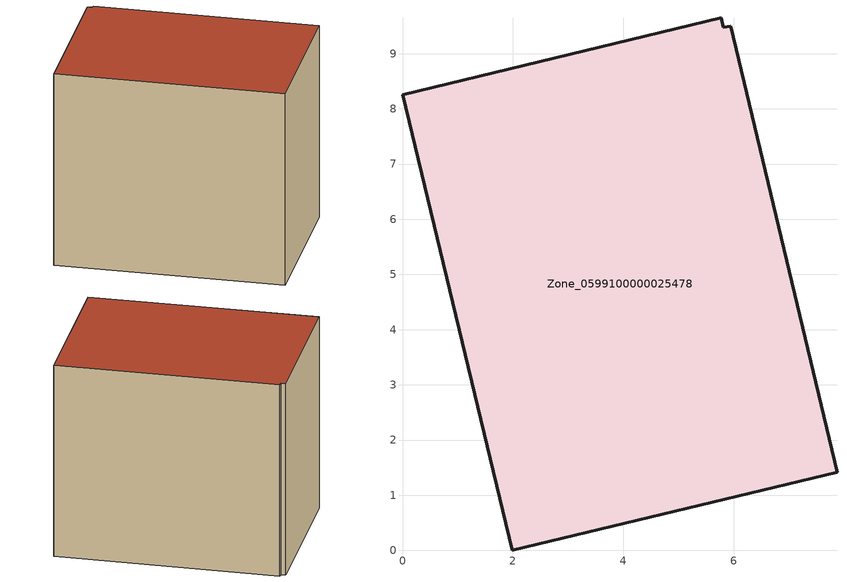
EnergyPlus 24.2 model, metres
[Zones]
Zone_0599100000025478
 floor ground (C_G): 5.77,9.65 5.81,9.47 5.94,9.5 7.87,1.42 1.99,0 0,8.26 z0
 wall outside (C_F): 1.99,0 7.87,1.42 5.94,9.5 5.81,9.47 5.77,9.65 0,8.26 1.99,0 z0:7.55
 roof outside (C_R): 5.81,9.47 5.77,9.65 0,8.26 1.99,0 7.87,1.42 5.94,9.5 z7.55
[BUILDING]
Pand.0599100000025478: North Axis=0; Terrain=City; Loads Convergence Tolerance Value=0.04; Temperature Convergence Tolerance Value=0.4; Solar Distribution=FullExterior; Maximum Number of Warmup Days=25; Minimum Number of Warmup Days=1
[Site:Location]
Rotterdam.The.Hague.AP_ZH_NLD Design_Conditions: Latitude=51.96; Longitude=4.45; Time Zone=1; Elevation=-4.5
[SITE:GROUNDTEMPERATURE:BUILDINGSURFACE]
18, 18, 18, 18, 18, 18, 18, 18, 18, 18, 18, 18
[MATERIAL] Thermal Absorptance=0.9; Solar Absorptance=0.7; Visible Absorptance=0.7
Name | Roughness | Thickness | Conductivity | Density | Specific Heat
G.TC.1965-1974 | MediumSmooth | 0.15 | 0.882353 | 540 | 1210
F.TC.1965-1974 | Rough | 0.3 | 0.697674 | 1920 | 840
R.TC.1965-1974 | MediumRough | 0.2 | 0.232558 | 1500 | 1000
[CONSTRUCTION]
C_G: G.TC.1965-1974
C_F: F.TC.1965-1974
C_R: R.TC.1965-1974
[ZONE]
Zone_0599100000025478: Type=1; Multiplier=1; Ceiling Height=Autocalculate; Volume=Autocalculate; Floor Area=autocalculate; Part of Total Floor Area=Yes
[ZONEINFILTRATION:DESIGNFLOWRATE]
Infil_Zone_0599100000025478: Zone or ZoneList or Space or SpaceList=Zone_0599100000025478; Schedule=AlwaysOn; Design Flow Rate Calculation Method=Flow/Area; Flow Rate per Floor Area=0.003; Constant Term Coefficient=1; Temperature Term Coefficient=0; Velocity Term Coefficient=0; Velocity Squared Term Coefficient=0
[HVACTEMPLATE:ZONE:IDEALLOADSAIRSYSTEM]
Zone_0599100000025478: Maximum Heating Supply Air Temperature=50; Minimum Cooling Supply Air Temperature=13; Maximum Heating Supply Air Humidity Ratio=0.0156; Minimum Cooling Supply Air Humidity Ratio=0.0077; Heating Limit=NoLimit; Cooling Limit=NoLimit; Dehumidification Control Type=ConstantSensibleHeatRatio; Cooling Sensible Heat Ratio=0.7; Dehumidification Setpoint=60; Humidification Control Type=None; Humidification Setpoint=30; Outdoor Air Method=None; Outdoor Air Flow Rate per Person=0.00944; Outdoor Air Flow Rate per Zone Floor Area=0; Outdoor Air Flow Rate per Zone=0; Demand Controlled Ventilation Type=None; Outdoor Air Economizer Type=NoEconomizer; Heat Recovery Type=None; Sensible Heat Recovery Effectiveness=0.7; Latent Heat Recovery Effectiveness=0.65
[ZONECONTROL:THERMOSTAT]
ThermostatControl_Zone_0599100000025478: Zone or ZoneList=Zone_0599100000025478; Control Type Schedule=DualSetpointControlType; Control 1=Thermostat_Zone_0599100000025478; Temperature Difference Between Cutout And Setpoint=0
[THERMOSTATSETPOINT:DUALSETPOINT]
Thermostat_Zone_0599100000025478: Heating Setpoint Temperature Schedule=HeatingSetpoint_Zone_0599100000025478; Cooling Setpoint Temperature Schedule=CoolingSetpoint_Zone_0599100000025478
[SCHEDULE:COMPACT]
HeatingSetpoint_Zone_0599100000025478: Through: 12/31, For: AllDays, Until: 24:00, 21
CoolingSetpoint_Zone_0599100000025478: Through: 12/31, For: AllDays, Until: 24:00, 24
DualSetpointControlType: Through: 12/31, For: AllDays, Until: 24:00, 4
AlwaysOn: Through: 12/31, For: AllDays, Until: 24:00, 1
